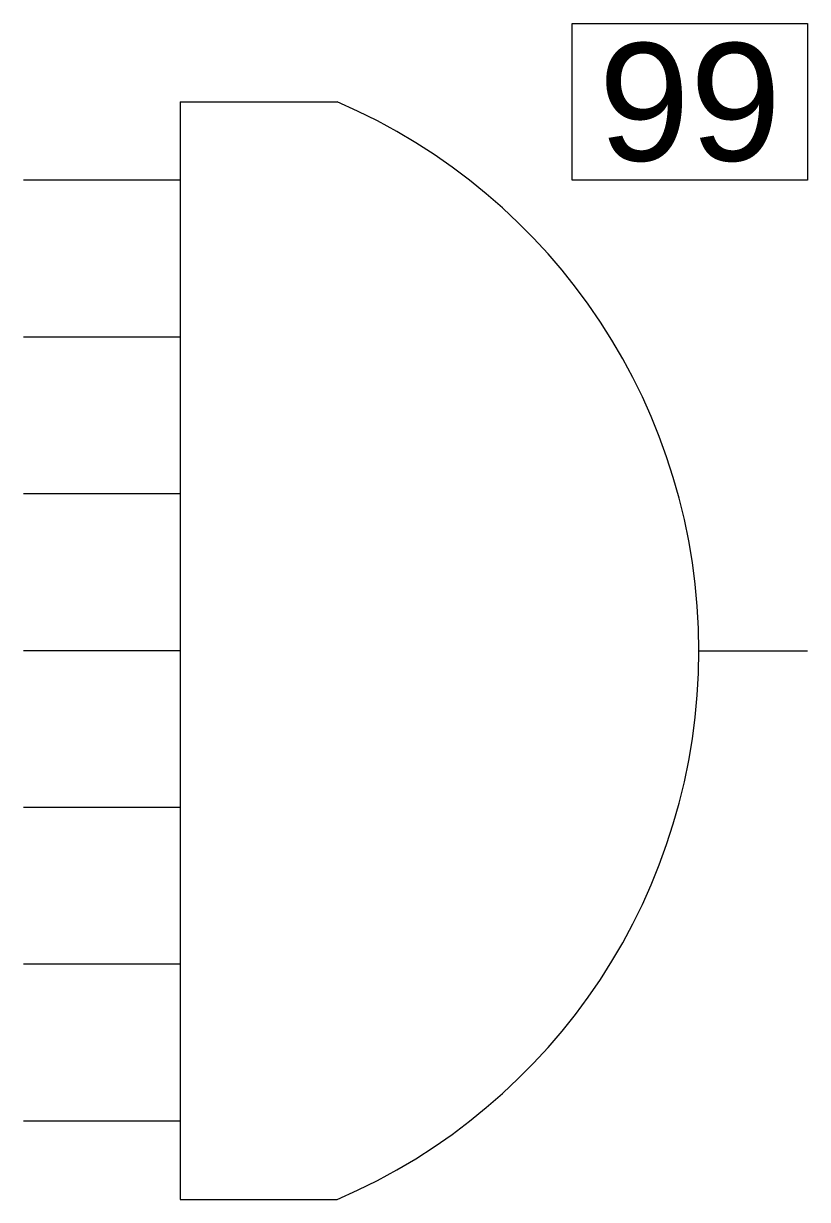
# Model space of a CAD drawing. Header units: inches. Extents: x 0 to 1, y -1.3 to 0.2.
import ezdxf
from ezdxf.enums import TextEntityAlignment as Align

# ---------------------------------------------------------------- set-up
doc = ezdxf.new("R2010")
doc.units = ezdxf.units.IN
doc.header["$MEASUREMENT"] = 0
doc.styles.get("Standard").update_dxf_attribs({"font": 'arial.ttf'})

msp = doc.modelspace()

# ---------------------------------------------------------------- linework, layer by layer
for p, q in [((0.2, 0.1), (0.2, -1.3)), ((0.2, 0.1), (0.4, 0.1)), ((0.2, 0), (0, 0)), ((0.2, -0.2), (0, -0.2)), ((0.2, -0.4), (0, -0.4)), ((0.8616, -0.6), (1, -0.6)), ((0.2, -0.6), (0, -0.6)), ((0.2, -0.8), (0, -0.8)), ((0.2, -1), (0, -1)), ((0.2, -1.2), (0, -1.2)), ((0.2, -1.3), (0.4, -1.3))]:
    msp.add_line(p, q)
msp.add_lwpolyline([(0.7, 0.2), (1, 0.2), (1, 0), (0.7, 0)], close=True)
msp.add_arc((0.1, -0.6), 0.7616, 293.1986, 66.8014)

# ---------------------------------------------------------------- texts
msp.add_attdef('99', text='', height=0.15).set_placement((0.85, 0.1), align=Align.MIDDLE_CENTER)

doc.saveas('drawing.dxf')
